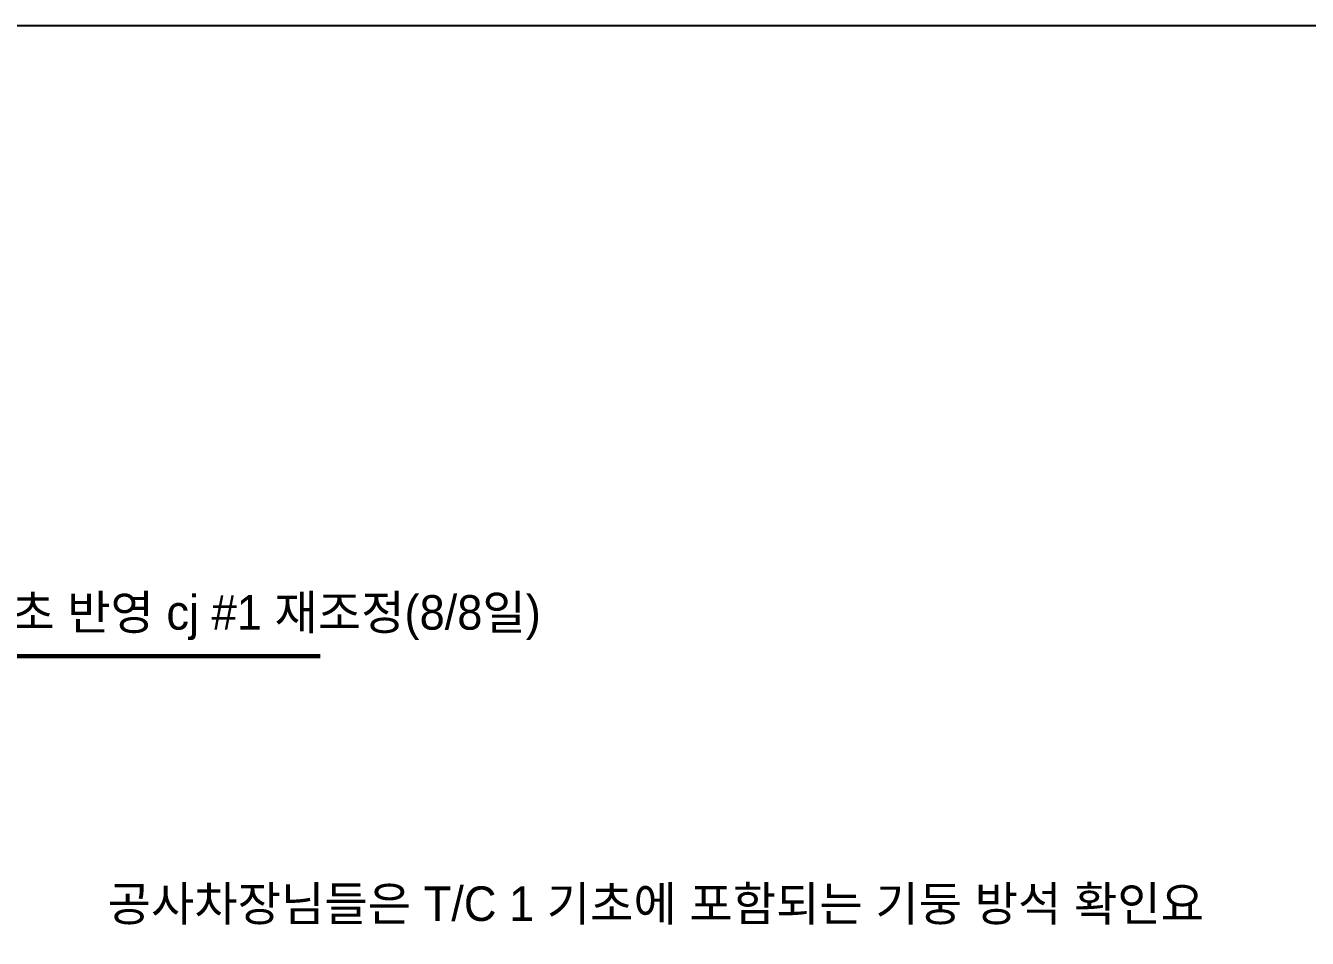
# Model space of a CAD drawing. Header units: millimetres. Extents: x 327808 to 2562540, y -728300 to 402793.
# Drawn here: x 1014439 to 1070084, y -34465 to 5139 of the extents above; entities that cross this region are included whole.
import ezdxf

# ---------------------------------------------------------------- set-up
doc = ezdxf.new("R2010")
doc.units = ezdxf.units.MM
doc.header["$LTSCALE"] = 140
doc.layers.add('DEFPOINT', color=144, linetype='Continuous', plot=False)
doc.styles.add('울릉도L', font='')
doc.styles.get('울릉도L').set_extended_font_data('Dotum')

msp = doc.modelspace()

# ---------------------------------------------------------------- linework, layer by layer
at = {"color": 130, "linetype": 'ByBlock', "const_width": 200}
msp.add_lwpolyline([(995788.8, -33900.2), (1005348.8, -22220.2), (1027228.8, -22220.2)], dxfattribs=at)
at = {"layer": 'DEFPOINT'}
msp.add_lwpolyline([(888863.7, -189860.8), (888863.7, 5139.2), (1112843.7, 5139.2), (1112843.7, -189860.8)], close=True, dxfattribs=at)
msp.add_lwpolyline([(888863.7, -189860.8), (888863.7, 5139.2), (1112843.7, 5139.2), (1112843.7, -189860.8)], close=True, dxfattribs=at)

# ---------------------------------------------------------------- texts
at = {"color": 4, "style": '울릉도L'}
msp.add_text('T/C 1 기초 반영 cj #1 재조정(8/8일)', height=1500, dxfattribs=at).set_placement((1006588.8, -21070.8))
at = {"color": 6, "style": '울릉도L'}
msp.add_text('공사차장님들은 T/C 1 기초에 포함되는 기둥 방석 확인요', height=1500, dxfattribs=at).set_placement((1017998.8, -33710.8))

doc.saveas('drawing.dxf')
